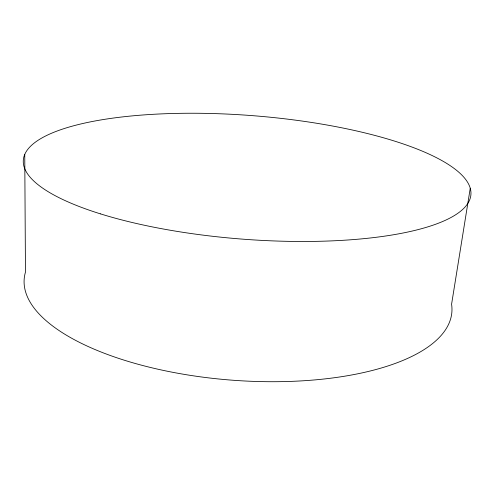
<?xml version="1.0" encoding="UTF-8"?>
<svg xmlns="http://www.w3.org/2000/svg" width="495" height="495" viewBox="0 0 495 495"><rect width="100%" height="100%" fill="white"/><g stroke="black" fill="none" stroke-linecap="round" stroke-linejoin="round"><path stroke-width="0.74" d="M470.25 188.261L451.582 304.239A214.477 84.831 4.4 0 1 232.359 380.197A214.477 84.831 4.4 0 1 25.468 272.114L24.75 154.465M100.473 213.871A224.452 61.943 4.4 0 0 466.903 204.757A224.452 61.943 4.4 0 0 173.999 113.46A224.452 61.943 4.4 0 0 100.473 213.871"/></g></svg>
